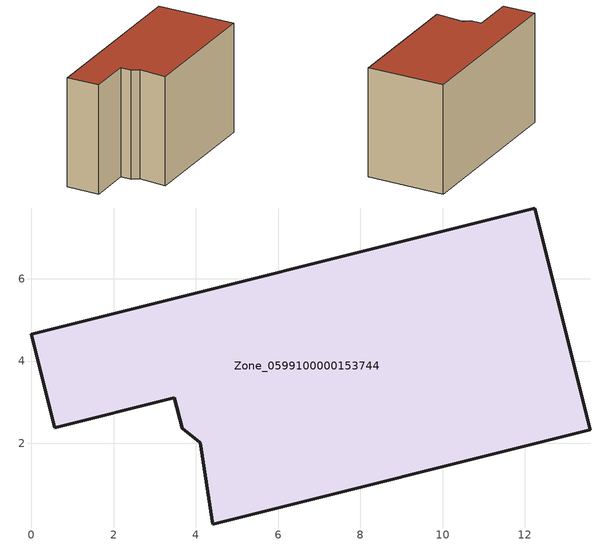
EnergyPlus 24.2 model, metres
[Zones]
Zone_0599100000153744
 floor ground (C_G): 4.41,0.04 4.11,2.02 3.67,2.36 3.48,3.11 0.57,2.38 0,4.65 12.24,7.72 13.59,2.33 z0
 wall outside (C_F): 12.24,7.72 0,4.65 0.57,2.38 3.48,3.11 3.67,2.36 4.11,2.02 4.41,0.04 13.59,2.33 12.24,7.72 z0:7.83
 roof outside (C_R): 4.11,2.02 4.41,0.04 13.59,2.33 12.24,7.72 0,4.65 0.57,2.38 3.48,3.11 3.67,2.36 z7.83
[BUILDING]
Pand.0599100000153744: North Axis=0; Terrain=City; Loads Convergence Tolerance Value=0.04; Temperature Convergence Tolerance Value=0.4; Solar Distribution=FullExterior; Maximum Number of Warmup Days=25; Minimum Number of Warmup Days=1
[Site:Location]
Rotterdam.The.Hague.AP_ZH_NLD Design_Conditions: Latitude=51.96; Longitude=4.45; Time Zone=1; Elevation=-4.5
[SITE:GROUNDTEMPERATURE:BUILDINGSURFACE]
18, 18, 18, 18, 18, 18, 18, 18, 18, 18, 18, 18
[MATERIAL] Thermal Absorptance=0.9; Solar Absorptance=0.7; Visible Absorptance=0.7
Name | Roughness | Thickness | Conductivity | Density | Specific Heat
G.TI.1975-1991 | MediumSmooth | 0.15 | 0.288461 | 540 | 1210
F.TI.1975-1991 | Rough | 0.3 | 0.230769 | 1920 | 840
R.TI.1975-1991 | MediumRough | 0.2 | 0.153846 | 1500 | 1000
[CONSTRUCTION]
C_G: G.TI.1975-1991
C_F: F.TI.1975-1991
C_R: R.TI.1975-1991
[ZONE]
Zone_0599100000153744: Type=1; Multiplier=1; Ceiling Height=Autocalculate; Volume=Autocalculate; Floor Area=autocalculate; Part of Total Floor Area=Yes
[ZONEINFILTRATION:DESIGNFLOWRATE]
Infil_Zone_0599100000153744: Zone or ZoneList or Space or SpaceList=Zone_0599100000153744; Schedule=AlwaysOn; Design Flow Rate Calculation Method=Flow/Area; Flow Rate per Floor Area=0.003; Constant Term Coefficient=1; Temperature Term Coefficient=0; Velocity Term Coefficient=0; Velocity Squared Term Coefficient=0
[HVACTEMPLATE:ZONE:IDEALLOADSAIRSYSTEM]
Zone_0599100000153744: Maximum Heating Supply Air Temperature=50; Minimum Cooling Supply Air Temperature=13; Maximum Heating Supply Air Humidity Ratio=0.0156; Minimum Cooling Supply Air Humidity Ratio=0.0077; Heating Limit=NoLimit; Cooling Limit=NoLimit; Dehumidification Control Type=ConstantSensibleHeatRatio; Cooling Sensible Heat Ratio=0.7; Dehumidification Setpoint=60; Humidification Control Type=None; Humidification Setpoint=30; Outdoor Air Method=None; Outdoor Air Flow Rate per Person=0.00944; Outdoor Air Flow Rate per Zone Floor Area=0; Outdoor Air Flow Rate per Zone=0; Demand Controlled Ventilation Type=None; Outdoor Air Economizer Type=NoEconomizer; Heat Recovery Type=None; Sensible Heat Recovery Effectiveness=0.7; Latent Heat Recovery Effectiveness=0.65
[ZONECONTROL:THERMOSTAT]
ThermostatControl_Zone_0599100000153744: Zone or ZoneList=Zone_0599100000153744; Control Type Schedule=DualSetpointControlType; Control 1=Thermostat_Zone_0599100000153744; Temperature Difference Between Cutout And Setpoint=0
[THERMOSTATSETPOINT:DUALSETPOINT]
Thermostat_Zone_0599100000153744: Heating Setpoint Temperature Schedule=HeatingSetpoint_Zone_0599100000153744; Cooling Setpoint Temperature Schedule=CoolingSetpoint_Zone_0599100000153744
[SCHEDULE:COMPACT]
HeatingSetpoint_Zone_0599100000153744: Through: 12/31, For: AllDays, Until: 24:00, 21
CoolingSetpoint_Zone_0599100000153744: Through: 12/31, For: AllDays, Until: 24:00, 24
DualSetpointControlType: Through: 12/31, For: AllDays, Until: 24:00, 4
AlwaysOn: Through: 12/31, For: AllDays, Until: 24:00, 1
